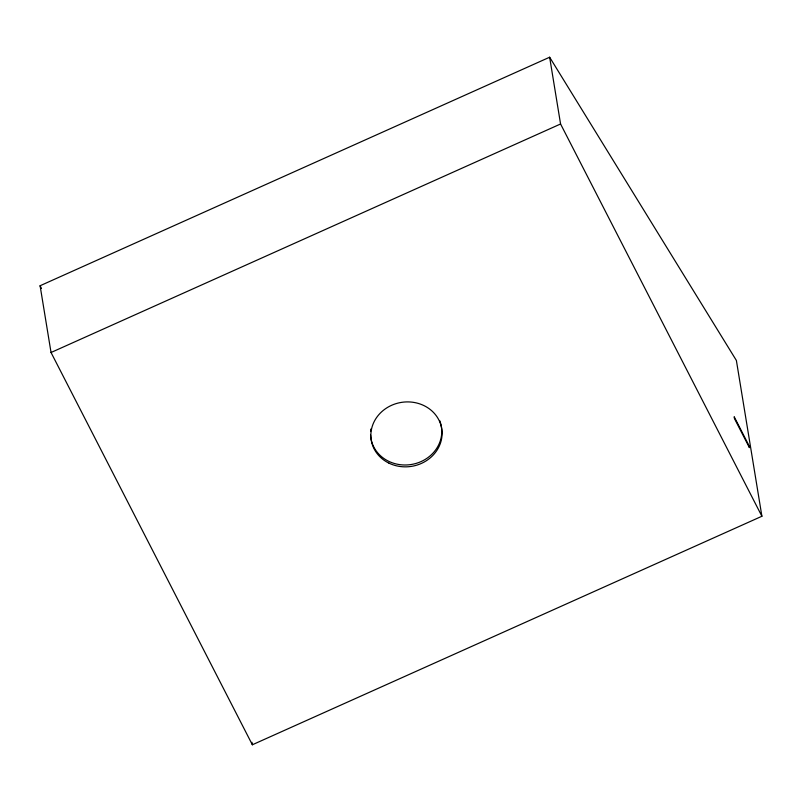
<?xml version="1.0" encoding="UTF-8"?>
<svg xmlns="http://www.w3.org/2000/svg" width="802" height="802" viewBox="0 0 802 802"><rect width="100%" height="100%" fill="white"/><g stroke="black" fill="none" stroke-linecap="round" stroke-linejoin="round"><path stroke-width="1.2" d="M40.1 285.743L549.641 57.223L736.386 360.479L761.9 516.257L252.359 744.777L51.037 352.499L40.1 285.743L41.493 288.459M51.037 352.499L560.568 123.989L549.641 57.223M560.568 123.989L761.9 516.257M251.958 742.301L252.359 744.777M439.666 420.539A35.709 32.391 -9.3 0 1 413.14 464.157A35.709 32.391 -9.3 0 1 370.584 435.085M370.614 431.456A35.709 32.391 -9.3 0 1 370.885 429.02M749.088 445.792L734.181 416.729L734.482 418.584L749.399 447.646L749.088 445.792M388.98 463.155A35.709 32.391 -9.3 0 0 442.092 433.03A35.709 32.391 -9.3 0 0 388.328 406.955A35.709 32.391 -9.3 0 0 388.98 463.155"/></g></svg>
